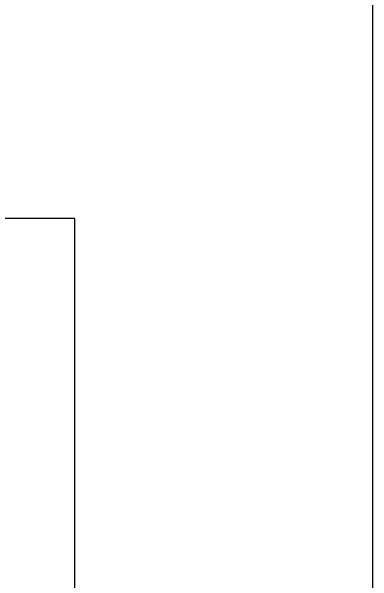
# Model space of a CAD drawing. Header units: metres. Extents: x -16 to 65907, y -5261 to 15511.
# Drawn here: x 31983.33 to 32003.7, y 9495.35 to 9527.53 of the extents above; entities that cross this region are included whole.
import ezdxf

# ---------------------------------------------------------------- set-up
doc = ezdxf.new("R2010")
doc.units = ezdxf.units.M
doc.layers.get('0').update_dxf_attribs({"color": 6})
doc.layers.add('BC-GREYCOLOR', color=8, linetype='Continuous')
doc.layers.add('BC-TEXT', color=7, linetype='Continuous')
doc.styles.add('BC-1IN10-3', font='FreeSans.ttf', dxfattribs={"height": 6})
doc.dimstyles.new('BC-1IN10-3', dxfattribs={"dimtxt": 6, "dimasz": 6, "dimexe": 0.18, "dimexo": 0.0625, "dimgap": 1, "dimtad": 0, "dimtoh": 1, "dimzin": 12, "dimdsep": 46, "dimtxsty": 'BC-1IN10-3', "dimblk": 'OPEN90', "dimcen": 0.09, "dimse1": 1, "dimse2": 1, "dimclrd": 256, "dimclre": 256, "dimclrt": 7, "dimadec": 0, "dimazin": 0, "dimtfac": 1, "dimtdec": 1, "dimtofl": 0, "dimtmove": 1, "dimatfit": 3, "dimldrblk": 'OPEN90', "dimfxl": 0, "dimtolj": 1, "dimtzin": 0, "dimlwd": -3, "dimarcsym": 0})

# ---------------------------------------------------------------- blocks, each defined once
blk = doc.blocks.new('_OPEN90')
at = {"color": 0, "linetype": 'ByBlock'}
for p, q in [((-0.5, 0.5), (0, 0)), ((0, 0), (-1, 0)), ((0, 0), (-0.5, -0.5))]:
    blk.add_line(p, q, dxfattribs=at)

msp = doc.modelspace()

# ---------------------------------------------------------------- linework, layer by layer
at = {"layer": 'BC-GREYCOLOR'}
msp.add_line((32003.70036845908, 9538.257540688834), (32003.70036845907, 9434.247795075693), dxfattribs=at)

# ---------------------------------------------------------------- leaders
at = {"layer": 'BC-TEXT', "annotation_type": 0, "has_hookline": 1, "hookline_direction": 1, "text_width": 67.59670781893006}
msp.add_leader([(31986.90036845908, 9418.997795075693), (31986.90036845908, 9515.83813907139), (31868.03015343271, 9515.83813907139)], dimstyle='BC-1IN10-3', override={"dimtad": 0}, dxfattribs=at)

doc.saveas('drawing.dxf')
